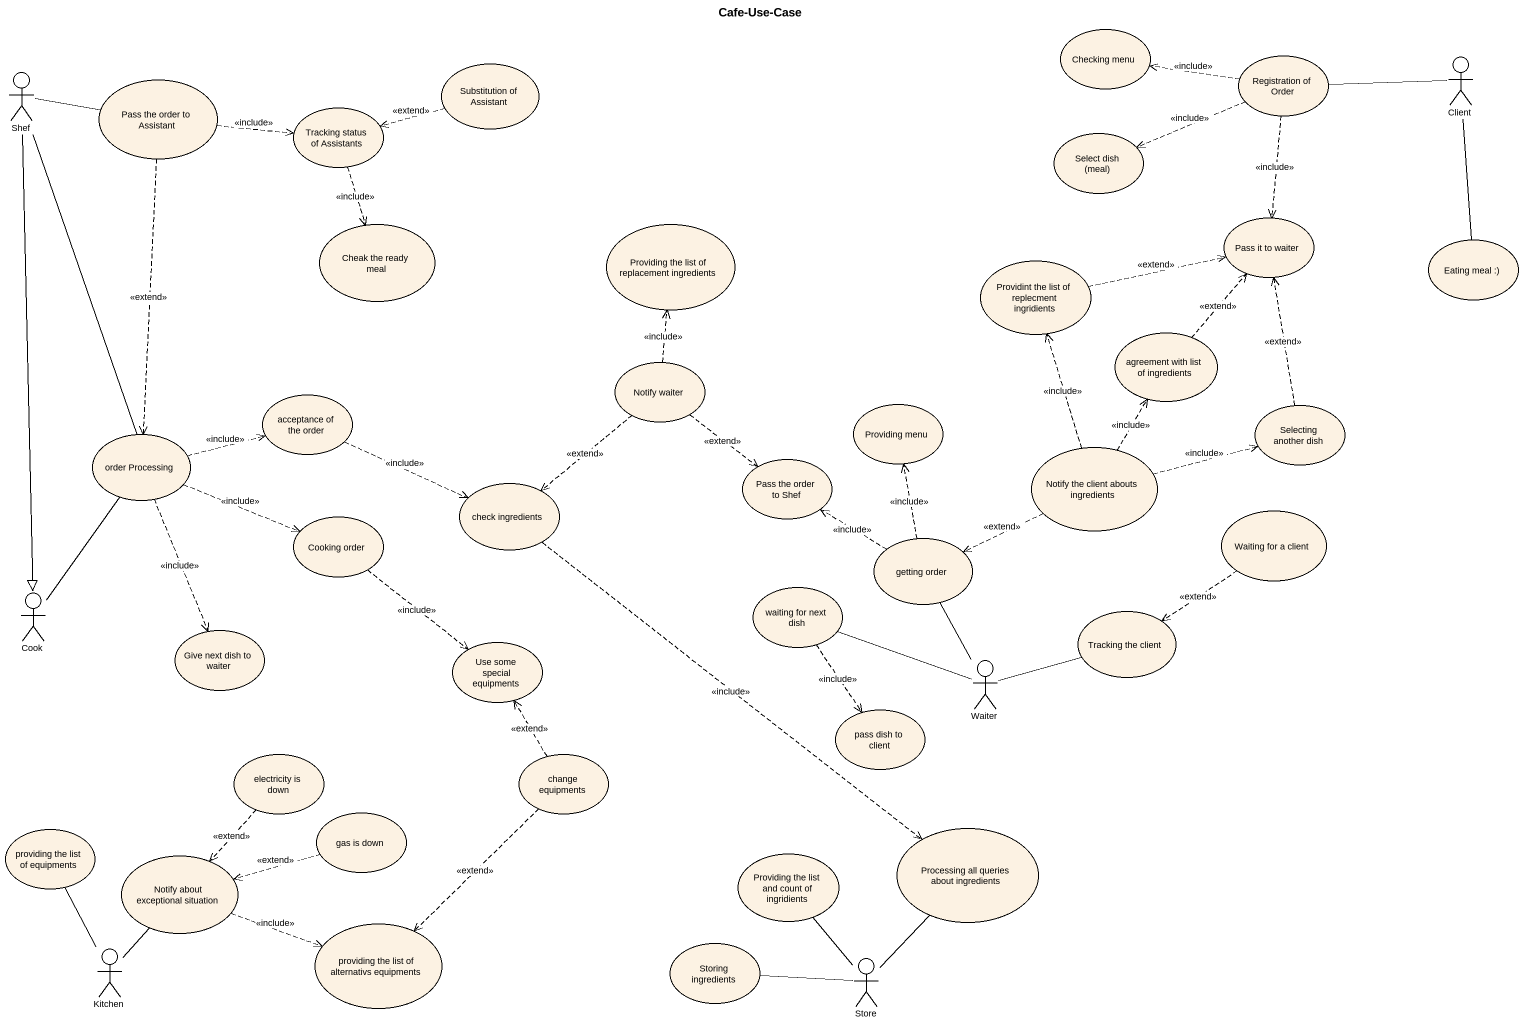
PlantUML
@startuml
title Cafe-Use-Case
usecase "Checking menu" as Checking_menu
actor Shef
usecase "Substitution of Assistant" as Substitution_of_Assistant
usecase "Registration of Order" as Registration_of_Order
actor Client
usecase "Pass the order to Assistant" as Pass_the_order_to_Assistant
usecase "Tracking status of Assistants" as Tracking_status_of
usecase "Select dish (meal)" as Select_dish_meal
usecase "Cheak the ready meal" as Cheak_the_ready_meal
usecase "Providing the list of replacement ingredients" as Providing_the_list_of
usecase "Pass it to waiter" as Pass_it_to_waiter
usecase "Providint the list of replecment ingridients" as Providint_the_list_of
usecase "Eating meal :)" as Eating_meal
usecase "agreement with list of ingredients" as agreement_with_list_of
usecase "Notify waiter" as Notify_waiter
usecase "acceptance of the order" as acceptance_of_the_order
usecase "Providing menu" as Providing_menu
usecase "Selecting another dish" as Selecting_another_dish
usecase "order Processing" as order_Processing
usecase "Pass the order to Shef" as Pass_the_order_to_Shef
usecase "Notify the client abouts ingredients" as Notify_the_client_abouts
usecase "check ingredients" as check_ingredients
usecase "Cooking order" as Cooking_order
usecase "getting order" as getting_order
usecase "Waiting for a client" as Waiting_for_a_client
actor Cook
usecase "waiting for next dish" as waiting_for_next_dish
usecase "Tracking the client" as Tracking_the_client
usecase "Give next dish to waiter" as Give_next_dish_to_waiter
usecase "Use some special equipments" as Use_some_special_equipments
actor Waiter
usecase "pass dish to client" as pass_dish_to_client
usecase "electricity is down" as electricity_is_down
usecase "change equipments" as change_equipments
usecase "providing the list of equipments" as providing_the_list_of
usecase "gas is down" as gas_is_down
usecase "Processing all queries about ingredients" as Processing_all_queries
usecase "Notify about exceptional situation" as Notify_about_exceptional
usecase "Providing the list and count of ingridients" as Providing_the_list_and
usecase "providing the list of alternativs equipments" as providing_the_list_of_2
actor Kitchen
usecase "Storing ingredients" as Storing_ingredients
actor Store
Shef -right- Pass_the_order_to_Assistant
Shef -- order_Processing
Shef --|> Cook
Substitution_of_Assistant .left.> Tracking_status_of : <<extend>>
Registration_of_Order .left.> Checking_menu : <<include>>
Registration_of_Order .left.> Select_dish_meal : <<include>>
Registration_of_Order ..> Pass_it_to_waiter : <<include>>
Client -left- Registration_of_Order
Client -- Eating_meal
Pass_the_order_to_Assistant .right.> Tracking_status_of : <<include>>
Pass_the_order_to_Assistant ..> order_Processing : <<extend>>
Tracking_status_of ..> Cheak_the_ready_meal : <<include>>
Providint_the_list_of .right.> Pass_it_to_waiter : <<extend>>
agreement_with_list_of .up.> Pass_it_to_waiter : <<extend>>
Notify_waiter .up.> Providing_the_list_of : <<include>>
Notify_waiter ..> Pass_the_order_to_Shef : <<extend>>
Notify_waiter ..> check_ingredients : <<extend>>
acceptance_of_the_order .right.> check_ingredients : <<include>>
Selecting_another_dish .up.> Pass_it_to_waiter : <<extend>>
order_Processing .right.> acceptance_of_the_order : <<include>>
order_Processing .right.> Cooking_order : <<include>>
order_Processing ..> Give_next_dish_to_waiter : <<include>>
Notify_the_client_abouts .up.> Providint_the_list_of : <<include>>
Notify_the_client_abouts .up.> agreement_with_list_of : <<include>>
Notify_the_client_abouts .right.> Selecting_another_dish : <<include>>
Notify_the_client_abouts .left.> getting_order : <<extend>>
check_ingredients ..> Processing_all_queries : <<include>>
Cooking_order ..> Use_some_special_equipments : <<include>>
getting_order .up.> Providing_menu : <<include>>
getting_order .up.> Pass_the_order_to_Shef : <<include>>
Waiting_for_a_client ..> Tracking_the_client : <<extend>>
Cook -up- order_Processing
waiting_for_next_dish ..> pass_dish_to_client : <<include>>
Waiter -up- getting_order
Waiter -left- waiting_for_next_dish
Waiter -right- Tracking_the_client
electricity_is_down ..> Notify_about_exceptional : <<extend>>
change_equipments .up.> Use_some_special_equipments : <<extend>>
change_equipments ..> providing_the_list_of_2 : <<extend>>
gas_is_down .left.> Notify_about_exceptional : <<extend>>
Notify_about_exceptional .right.> providing_the_list_of_2 : <<include>>
Kitchen -up- providing_the_list_of
Kitchen -up- Notify_about_exceptional
Store -up- Processing_all_queries
Store -up- Providing_the_list_and
Store -left- Storing_ingredients
@enduml
